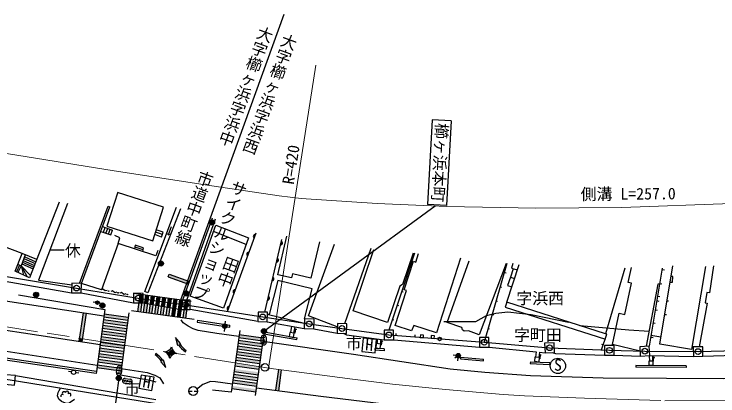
# Model space of a CAD drawing. Units: millimetres at full size, sheet at 1:1000; details may follow other scales. Extents: x 40000 to 193597266, y 20000 to 106988046.
# Drawn here: x 226360 to 337224, y 255186 to 315384 of the extents above; entities that cross this region are included whole.
import ezdxf
from ezdxf.enums import TextEntityAlignment as Align

# ---------------------------------------------------------------- set-up
doc = ezdxf.new("R2010")
doc.units = ezdxf.units.MM
doc.header["$LTSCALE"] = 1000
doc.linetypes.add('CHAIN', pattern=[18.5, 12, -1.5, 3.5, -1.5])
for name, color, linetype, lineweight in [('M-BGD', 7, 'Continuous', 25), ('M-BGD-EXST', 7, 'Continuous', 25), ('M-BMK', 2, 'CHAIN', 13), ('M-BMK-ROW', 30, 'Continuous', 25), ('M-BMK-SRVR', 3, 'Continuous', 25), ('M-STR-HTXT', 7, 'Continuous', 13), ('M-STR-STRC', 7, 'Continuous', 25)]:
    doc.layers.add(name, color=color, linetype=linetype, lineweight=lineweight)
doc.layers.add('M-BMK-HTXT', color=7, linetype='Continuous')
doc.styles.add('@ＭＳ ゴシック', font='')
doc.styles.add('ＭＳ ゴシック', font='')
doc.styles.get('@ＭＳ ゴシック').set_extended_font_data('@MS Gothic')
doc.styles.get('ＭＳ ゴシック').set_extended_font_data('MS Gothic')

msp = doc.modelspace()

# ---------------------------------------------------------------- hatches: boundary and pattern name
at = {"layer": 'M-BGD'}
for points in [[(264189, 280057), (264403, 280645, 0.84072)], [(268439, 279591), (268295, 278982, 0.84072)], [(263170, 277257), (263384, 277845, 0.84072)], [(267801, 276887), (267658, 276278, 0.84072)], [(267100, 273915), (266957, 273306, 0.84072)], [(261019, 271349), (261233, 271937, 0.84072)], [(266389, 270897), (266245, 270288, 0.84072)], [(239206, 269916, 1), (239754, 269868, 1)], [(260060, 268713), (260274, 269301, 0.84072)], [(259895, 266177, 1), (259195, 266177, 1)], [(296674, 261533, 1), (295974, 261533, 1)]]:
    msp.add_hatch(color=256, dxfattribs=at).paths.add_polyline_path(points)
at = {"layer": 'M-STR-STRC'}
for points in [[(257592, 282128, 0.41421), (257941, 282573, 0.41421), (257496, 282922, 1)], [(249536, 275669, 0.41421), (249885, 276114, 0.41421), (249440, 276463, 1)], [(250783, 274362), (250631, 273938), (253550, 272891), (253703, 273314)], [(253986, 273213), (253703, 273314), (253550, 272891), (253834, 272789)], [(253543, 270930, 0.41421), (253892, 271376, 0.41421), (253446, 271725, 1)], [(229876, 270737, 0.41421), (230225, 271182, 0.41421), (229780, 271531, 1)], [(246448, 269860), (246539, 270527), (246371, 270551, -0.30381), (246037, 270178), (245994, 269864)], [(246371, 270551), (246093, 270591), (246037, 270178, 0.30381)], [(246371, 270551, 0.30689), (246150, 271005), (246093, 270591)], [(246371, 270551), (246539, 270527), (246620, 271126), (246175, 271187), (246150, 271005, -0.30689)], [(247430, 270401), (247512, 271004), (247066, 271065), (246984, 270464)], [(248321, 270274), (248404, 270883), (247958, 270944), (247876, 270338)], [(249212, 270148), (249296, 270761), (248850, 270822), (248767, 270211)], [(250103, 270021), (250188, 270640), (249742, 270701), (249658, 270085)], [(250994, 269895), (251079, 270518), (250633, 270579), (250549, 269958)], [(240313, 269048, 0.41421), (240662, 269493, 0.41421), (240217, 269842, 1)], [(245802, 268454), (246248, 268393), (246448, 269860), (245994, 269864)], [(246694, 268333), (247140, 268272), (247340, 269741), (246897, 269818)], [(247340, 269741), (247430, 270401), (246984, 270464), (246897, 269818)], [(247586, 268211), (248032, 268151), (248227, 269585), (247784, 269663)], [(248227, 269585), (248321, 270274), (247876, 270338), (247784, 269663)], [(248924, 268029), (249114, 269429), (248671, 269507), (248478, 268090)], [(249114, 269429), (249212, 270148), (248767, 270211), (248671, 269507)], [(250001, 269273), (250103, 270021), (249658, 270085), (249558, 269351)], [(250888, 269118), (250994, 269895), (250549, 269958), (250445, 269196)], [(251776, 268962), (251885, 269769), (251440, 269832), (251332, 269040)], [(251885, 269769), (251971, 270397), (251525, 270458), (251440, 269832)], [(252604, 268816), (252613, 269665), (252331, 269705), (252219, 268884)], [(252613, 269665), (252619, 270309), (252417, 270336), (252331, 269705)], [(252604, 268816), (252664, 268816), (252777, 269642), (252613, 269665)], [(252777, 269642), (252863, 270276), (252619, 270309), (252613, 269665)], [(253624, 269193), (253667, 269511), (253362, 269559), (253222, 269579), (253164, 269155, 0.2756)], [(253667, 269511), (253712, 269841, 0.11206), (253556, 269965, 0.15864), (253280, 270002), (253222, 269579), (253362, 269559)], [(253712, 269841), (253755, 270154), (253309, 270215), (253280, 270002, -0.15864)], [(237707, 268229), (237262, 268298), (236652, 264275), (237097, 264205)], [(249369, 267968), (249815, 267908), (250001, 269273), (249558, 269351)], [(250707, 267786), (250888, 269118), (250445, 269196), (250261, 267847)], [(251153, 267725), (251599, 267665), (251776, 268962), (251332, 269040)], [(252491, 267543), (252664, 268816), (252604, 268816), (252219, 268884), (252045, 267604)], [(252937, 267483), (253382, 267422), (253571, 268807), (253118, 268811)], [(253571, 268807), (253624, 269193, -0.2756), (253164, 269155), (253118, 268811)], [(244287, 267099), (244348, 267545), (240559, 268063), (240498, 267617)], [(244044, 265316), (244105, 265762), (240316, 266279), (240255, 265833)], [(244165, 266207), (244226, 266653), (240438, 267171), (240377, 266725)], [(243922, 264424), (243983, 264870), (240194, 265387), (240133, 264942)], [(265764, 264993, 0.41421), (266113, 265439, 0.41421), (265668, 265788, 1)], [(237023, 263719), (237097, 264205), (236652, 264275), (236578, 263786)], [(243800, 263532), (243861, 263978), (240072, 264496), (240011, 264050)], [(251804, 264379), (252126, 263197), (252249, 263262, 0.08366), (253342, 262154), (253488, 262356, -0.08183), (252472, 263379), (252595, 263444)], [(265402, 262938), (265463, 263384), (261674, 263902), (261613, 263456)], [(265524, 263830), (265585, 264276), (261796, 264793), (261735, 264347)], [(243678, 262641), (243739, 263086), (239950, 263604), (239889, 263158)], [(265280, 262046), (265341, 262492), (261552, 263010), (261491, 262564)], [(243435, 260857), (243496, 261303), (239707, 261820), (239646, 261375)], [(243556, 261749), (243617, 262195), (239829, 262712), (239768, 262266)], [(250243, 259645), (249921, 260827), (249798, 260763, 0.08366), (248705, 261871), (248559, 261668, -0.08183), (249575, 260645), (249452, 260581)], [(250798, 261480), (251365, 261959), (250777, 262051), (250554, 261863, -0.09591)], [(251365, 261959), (251545, 262111, -0.0953), (251279, 262475), (250777, 262051)], [(265158, 261155), (265219, 261601), (261431, 262118), (261370, 261672)], [(243313, 259965), (243374, 260411), (239585, 260929), (239524, 260483)], [(265037, 260263), (265098, 260709), (261309, 261226), (261248, 260781)], [(243191, 259074), (243252, 259520), (239463, 260037), (239402, 259591)], [(264793, 258480), (264854, 258925), (261065, 259443), (261004, 258997)], [(264915, 259371), (264976, 259817), (261187, 260335), (261126, 259889)], [(242884, 257592, 0.41421), (243233, 258037, 0.41421), (242788, 258386, 1)], [(264671, 257588), (264732, 258034), (260943, 258551), (260882, 258105)], [(267611, 256069), (268057, 256010), (268500, 259306), (268054, 259366)], [(264549, 256696), (264610, 257142), (260822, 257659), (260761, 257214)], [(264428, 255804), (264489, 256250), (260700, 256768), (260639, 256322)]]:
    msp.add_hatch(color=256, dxfattribs=at).paths.add_polyline_path(points)

# ---------------------------------------------------------------- linework, layer by layer
at = {"layer": 'M-BGD'}
for p, q in [((236640, 272930), (241181, 285078)), ((241181, 285078), (241462, 284972)), ((253565, 270307), (258080, 283127)), ((253986, 273213), (257596, 283277)), ((240305, 281877), (241886, 281321)), ((240428, 280976), (240712, 281734)), ((240820, 280838), (241103, 281596)), ((240021, 281119), (241603, 280562)), ((241211, 280700), (241495, 281458)), ((241603, 280562), (241886, 281321)), ((249596, 280239), (248514, 280631)), ((249715, 280617), (248633, 281009)), ((249834, 280996), (248752, 281388)), ((249596, 280239), (249834, 280996)), ((250650, 280559), (250844, 280721)), ((262928, 279051), (257784, 281087)), ((259987, 268512), (264501, 280913)), ((268498, 279841), (265796, 268380)), ((245444, 278962), (245329, 278387)), ((245387, 278675), (246644, 278263)), ((246701, 278551), (245444, 278962)), ((246701, 278551), (246586, 277976)), ((282535, 278442), (278404, 266550)), ((289456, 277707), (285398, 265549)), ((227695, 276278), (229462, 275493)), ((227802, 276559), (229572, 275772)), ((227909, 276840), (229682, 276051)), ((228076, 277094), (229792, 276331)), ((289165, 276099), (288944, 276173)), ((303969, 276066), (300417, 263643)), ((227207, 275820), (226740, 274764)), ((227480, 275710), (226935, 275930)), ((227480, 275710), (226974, 274652)), ((227480, 275710), (228440, 273950)), ((227480, 275710), (227862, 274227)), ((227589, 275997), (229352, 275213)), ((322567, 275340), (319519, 264985)), ((328442, 275341), (326410, 263039)), ((328786, 275004), (328397, 275068)), ((220471, 274085), (235428, 271453)), ((288431, 273868), (288200, 273945)), ((303849, 274524), (303552, 274609)), ((252946, 270313), (253834, 272789)), ((328407, 272782), (328030, 272844)), ((240353, 272019), (240097, 271919)), ((240726, 271731), (240353, 272019)), ((241039, 271798), (240726, 271731)), ((241856, 271741), (241599, 271640)), ((242228, 271452), (241856, 271741)), ((303168, 272292), (302911, 272365)), ((227081, 271110), (240659, 268794)), ((236928, 271424), (245170, 269871)), ((242542, 271520), (242228, 271452)), ((243278, 271477), (243021, 271377)), ((243650, 271188), (243278, 271477)), ((243963, 271256), (243650, 271188)), ((287636, 271536), (287420, 271609)), ((328066, 270797), (327702, 270858)), ((239206, 269916), (238832, 269949)), ((239754, 269868), (240127, 269835)), ((246670, 269858), (252604, 268816)), ((286973, 269395), (286710, 269482)), ((302520, 270059), (302272, 270130)), ((327994, 270090), (327586, 270157)), ((329438, 270107), (329201, 270147)), ((264746, 266912), (254104, 268802)), ((327705, 268678), (327351, 268737)), ((266417, 268044), (272091, 266654)), ((286202, 267125), (285951, 267208)), ((301918, 267942), (301667, 268013)), ((329105, 267947), (328835, 267993)), ((255231, 267111), (255187, 266814)), ((255187, 266814), (260324, 266044)), ((255231, 267111), (260369, 266340)), ((259588, 266525), (259646, 266998)), ((260324, 266044), (260369, 266340)), ((266245, 266866), (272060, 265820)), ((270063, 266179), (269882, 265174)), ((270575, 266087), (270394, 265082)), ((327327, 266597), (327006, 266650)), ((259503, 265830), (259445, 265356)), ((265731, 265273), (265681, 264977)), ((265681, 264977), (270903, 264065)), ((265731, 265273), (270954, 264360)), ((270759, 265749), (270676, 265653)), ((273559, 265765), (277230, 265092)), ((286509, 265046), (286484, 264716)), ((301235, 265735), (301032, 265793)), ((270903, 264065), (270954, 264360)), ((283613, 264185), (283509, 263413)), ((284128, 264116), (284024, 263344)), ((284328, 263884), (284251, 263783)), ((286157, 264054), (299674, 262887)), ((289487, 264801), (289463, 264486)), ((327011, 264349), (326637, 264411)), ((328231, 264432), (326682, 264688)), ((301173, 262899), (308579, 262140)), ((318876, 263323), (319178, 263220)), ((283208, 262682), (283191, 262383)), ((284634, 262298), (283191, 262383)), ((284652, 262598), (283208, 262682)), ((284652, 262598), (284634, 262298)), ((308579, 262140), (308492, 261285)), ((309097, 262087), (309009, 261232)), ((309097, 262087), (309990, 261995)), ((309295, 261707), (309223, 261603)), ((334858, 261441), (345548, 261761)), ((239282, 258733), (224639, 260876)), ((239326, 259030), (224683, 261172)), ((295979, 261574), (295505, 261632)), ((296156, 261425), (295779, 261131)), ((296281, 261186), (296223, 260712)), ((296691, 261320), (296665, 261021)), ((296665, 261021), (300294, 260708)), ((296691, 261320), (300319, 261007)), ((300294, 260708), (300319, 261007)), ((307684, 260576), (307673, 260277)), ((307684, 260576), (310724, 260465)), ((320877, 261624), (325000, 261454)), ((326414, 261528), (326422, 260682)), ((326497, 261541), (333359, 261415)), ((326934, 261533), (326942, 260687)), ((327127, 261324), (327060, 261217)), ((307673, 260277), (310713, 260165)), ((310724, 260465), (310713, 260165)), ((324299, 260004), (324297, 259704)), ((332239, 259650), (324297, 259704)), ((332241, 259950), (324299, 260004)), ((332241, 259950), (332239, 259650)), ((226579, 258383), (248714, 254647)), ((235385, 258959), (234911, 259018)), ((236079, 258874), (236553, 258816)), ((239326, 259030), (239282, 258733)), ((253874, 255959), (254399, 255959)), ((254749, 255959), (255274, 255959)), ((260562, 255761), (257614, 256076))]:
    msp.add_line(p, q, dxfattribs=at)
for points in [[(242680, 287314), (240988, 281926), (248209, 279658), (249876, 284968), (242656, 287235)], [(229941, 276709), (227618, 277623), (221903, 279814), (224698, 287108)], [(233483, 285709), (228789, 273783), (226509, 274875), (227618, 277623)], [(234791, 285506), (230196, 273460), (235453, 272698)], [(248985, 278124), (248709, 277281), (242738, 279235), (240111, 271931), (236957, 272923), (241462, 284972)], [(252591, 284706), (247426, 271444), (246956, 271627), (251970, 284933)], [(251114, 281824), (250650, 280559), (250606, 280808)], [(242738, 279235), (243016, 280085), (242221, 280466)], [(274445, 279469), (273121, 273769), (270192, 274450), (270039, 273792), (267885, 274293), (269302, 280391)], [(277267, 266096), (272753, 267816), (276807, 279136)], [(228130, 277422), (227480, 275710), (228938, 274162)], [(289195, 277691), (287516, 272744), (287107, 272493), (285155, 266741), (279753, 268575), (283037, 278252)], [(296689, 276896), (292913, 265125), (289328, 266275), (288943, 265469), (286389, 266309), (288192, 271790), (287791, 271922), (289267, 276411), (289630, 276292), (290071, 277632)], [(303844, 276070), (299625, 264799), (297933, 265432), (297279, 265401), (296978, 265607), (296886, 265964), (294591, 266787), (298066, 276477)], [(318909, 262429), (319751, 264903), (319515, 264972), (303984, 269947), (305895, 275910)], [(304998, 275243), (304546, 273902), (305182, 273687)], [(304932, 276046), (304696, 275339), (305617, 275044)], [(324953, 262264), (320615, 263302), (321672, 268218), (322567, 268025), (323631, 272973), (323093, 273088), (323601, 275449)], [(335283, 275615), (333060, 262510), (328049, 263360), (330140, 275680)], [(336514, 275696), (335875, 271418), (335455, 271480), (335211, 269845), (335515, 269799), (334255, 262931)], [(219772, 274883), (236193, 272188), (245926, 270614), (253362, 269559), (265519, 267639), (272837, 266542), (278007, 265814), (285403, 264799), (300417, 263643), (310708, 262776), (320131, 262377), (325705, 262246), (334096, 262178), (346297, 262511)], [(304546, 273902), (304098, 272593), (304764, 272380)], [(329705, 273122), (330090, 273143), (330113, 274025), (329860, 274032)], [(272115, 267319), (273305, 272048), (267903, 273408), (266552, 268040), (266282, 268048)], [(328030, 272844), (327783, 272824), (325914, 263010)], [(303984, 269947), (303730, 269154), (319491, 264137)], [(270633, 265087), (270759, 265749), (270800, 265629)], [(278219, 265056), (278746, 264840), (284657, 264044)], [(198756, 261389), (225762, 257706), (249459, 253892), (255808, 253489), (267989, 251745), (274670, 250799), (287200, 249414), (295574, 248601), (310824, 247549), (324749, 247060), (335273, 246852), (345483, 246942), (353649, 247280), (361344, 247886), (372504, 249007), (383721, 250070), (397300, 252144), (406580, 253573), (415615, 255407), (424367, 257150), (434303, 259402), (456839, 264630)], [(284244, 263215), (284328, 263884), (284377, 263767)], [(309238, 261036), (309295, 261707), (309349, 261593)], [(311130, 262043), (311627, 261894), (319377, 261631)], [(327102, 260650), (327127, 261324), (327186, 261212)], [(243114, 258512), (247462, 257718), (248688, 257423)], [(235870, 254641), (235055, 254041), (234642, 254004), (234174, 254134), (233814, 254306), (233402, 254665), (233187, 255183), (233281, 255716), (233456, 256054), (233685, 256431)], [(235232, 255154), (235315, 255242), (235323, 255442), (235253, 255564), (235060, 255578), (234924, 255518), (234942, 255728), (234897, 255889), (234757, 255926), (234571, 255911), (234467, 255822), (234454, 255753), (234380, 255818), (234128, 255850), (233981, 255735), (233932, 255554), (234004, 255459), (234086, 255429), (233887, 255420), (233736, 255257), (233742, 255051)]]:
    msp.add_lwpolyline(points, dxfattribs=at)
for points in [[(263306, 280101), (259321, 269037), (254118, 270911), (258152, 282110)], [(235458, 272953), (235428, 271453), (236928, 271424), (236957, 272923)], [(245182, 271371), (245170, 269871), (246670, 269858), (246682, 271358)], [(252619, 270316), (252604, 268816), (254104, 268802), (254119, 270302)], [(264792, 268412), (264746, 266912), (266245, 266866), (266292, 268365)], [(272115, 267319), (272060, 265820), (273559, 265765), (273614, 267264)], [(277285, 266591), (277230, 265092), (278729, 265038), (278784, 266537)], [(270377, 264420), (270492, 265064), (269784, 265191), (269668, 264548)], [(284648, 265544), (284657, 264044), (286157, 264054), (286148, 265554)], [(290344, 264419), (290842, 264380), (290873, 264779), (290374, 264817)], [(292037, 264288), (292536, 264250), (292566, 264649), (292068, 264687)], [(299661, 264387), (299674, 262887), (301173, 262899), (301161, 264399)], [(284036, 262682), (284123, 263330), (283410, 263426), (283322, 262778)], [(309928, 263494), (309990, 261995), (311489, 262057), (311427, 263556)], [(319384, 263131), (319377, 261631), (320877, 261624), (320884, 263124)], [(324912, 262951), (325000, 261454), (326497, 261541), (326410, 263039)], [(333333, 262915), (333359, 261415), (334858, 261441), (334833, 262941)], [(309042, 260571), (309108, 261221), (308392, 261295), (308325, 260644)], [(327049, 260034), (327042, 260688), (326322, 260681), (326329, 260027)], [(225086, 258523), (224946, 257029), (226439, 256889), (226579, 258383)]]:
    msp.add_lwpolyline(points, close=True, dxfattribs=at)
for centre, radius in [((236193, 272188), 450), ((241259, 271719), 50), ((242762, 271440), 50), ((244184, 271176), 50), ((245926, 270614), 450), ((239480, 269892), 275), ((253362, 269559), 450), ((265519, 267639), 450), ((259545, 266177), 350), ((272837, 266542), 450), ((278007, 265814), 450), ((285403, 264799), 450), ((293389, 264167), 275), ((300417, 263643), 450), ((310708, 262776), 450), ((320131, 262377), 450), ((296324, 261533), 350), ((325705, 262246), 450), ((334096, 262178), 450), ((235732, 258917), 350), ((254574, 255959), 700)]:
    msp.add_circle(centre, radius, dxfattribs=at)
for centre, start, end in [((264347, 280332), 79.88953, 240.10726), ((268314, 279299), 266.62643, 66.84416), ((263328, 277533), 79.88953, 240.10726), ((267676, 276595), 266.62643, 66.84416), ((266976, 273623), 266.62643, 66.84416), ((261177, 271624), 79.88953, 240.10726), ((266264, 270605), 266.62643, 66.84416), ((260218, 268989), 79.88953, 240.10726)]:
    msp.add_arc(centre, 318, start, end, dxfattribs=at)
at = {"layer": 'M-BGD-EXST'}
for p, q in [((281329, 264277), (281146, 262185)), ((283421, 264093), (281329, 264277)), ((283238, 262001), (283421, 264093)), ((281146, 262185), (283238, 262001)), ((246376, 258484), (246012, 256416)), ((248445, 258119), (246376, 258484)), ((248080, 256051), (248445, 258119)), ((246012, 256416), (248080, 256051))]:
    msp.add_line(p, q, dxfattribs=at)
msp.add_circle((312017, 259917), 1200, dxfattribs=at)
at = {"layer": 'M-BMK'}
msp.add_lwpolyline([(199945, 270053), (265868, 259675), (266460, 259580), (273682, 258609), (279649, 257823), (285948, 257018), (293769, 256251), (295540, 256092), (303395, 255408), (306748, 255213), (316215, 254811), (328846, 254422), (339240, 254468)], dxfattribs=at)
at = {"layer": 'M-BMK-ROW'}
msp.add_line((252619, 270316), (268914, 315384), dxfattribs=at)
for points in [[(294067, 266902), (299105, 266926), (300778, 267876), (302238, 268232), (304145, 268451), (307821, 268023), (311620, 267248), (313707, 266833)], [(315480, 266265), (323205, 265602), (326371, 265412)]]:
    msp.add_lwpolyline(points, dxfattribs=at)
at = {"layer": 'M-BMK-SRVR'}
msp.add_circle((265868, 259675), 600, dxfattribs=at)
at = {"layer": 'M-STR-HTXT'}
msp.add_line((273895, 307346), (266460, 259580), dxfattribs=at)
msp.add_lwpolyline([(414052, 294290), (393573, 290957), (379710, 289019), (365021, 287368), (350298, 286077), (339353, 285517), (322092, 284888), (308530, 284788), (294534, 285067), (283537, 285525), (271557, 286290), (268113, 286708), (257523, 288319), (242149, 290659), (222153, 293891), (201008, 297237), (179865, 300655), (169922, 302223)], dxfattribs=at)
at = {"layer": 'M-STR-STRC'}
for p, q in [((292193, 298689), (291496, 285388)), ((295189, 298532), (292193, 298689)), ((295189, 298532), (294492, 285231)), ((265716, 265391), (292703, 285143)), ((294492, 285231), (291496, 285388)), ((250631, 273938), (250783, 274362)), ((250631, 273938), (253834, 272789)), ((250783, 274362), (253986, 273213)), ((253834, 272789), (253986, 273213)), ((254263, 270085), (245182, 271322)), ((246175, 271187), (245802, 268454)), ((246620, 271126), (246248, 268393)), ((247066, 271065), (246694, 268333)), ((247512, 271004), (247140, 268272)), ((247958, 270944), (247586, 268211)), ((248404, 270883), (248032, 268151)), ((248850, 270822), (248478, 268090)), ((249296, 270761), (248924, 268029)), ((249742, 270701), (249369, 267968)), ((250188, 270640), (249815, 267908)), ((250633, 270579), (250261, 267847)), ((251079, 270518), (250707, 267786)), ((251525, 270458), (251153, 267725)), ((251971, 270397), (251599, 267665)), ((252417, 270336), (252045, 267604)), ((252863, 270276), (252491, 267543)), ((253309, 270215), (252937, 267483)), ((253755, 270154), (253382, 267422)), ((237262, 268298), (236578, 263786)), ((240659, 268794), (239326, 259030)), ((254751, 267235), (244858, 268583)), ((237707, 268230), (237023, 263719)), ((244287, 267099), (240498, 267617)), ((244348, 267545), (240559, 268063)), ((244448, 268276), (243114, 258512)), ((244105, 265762), (240316, 266279)), ((244165, 266207), (240377, 266725)), ((244226, 266653), (240438, 267171)), ((243983, 264870), (240194, 265387)), ((244044, 265316), (240255, 265833)), ((261896, 265524), (260562, 255761)), ((265685, 265007), (264351, 255243)), ((243800, 263532), (240011, 264050)), ((243861, 263978), (240072, 264496)), ((243922, 264424), (240133, 264942)), ((265463, 263384), (261674, 263902)), ((265524, 263830), (261735, 264347)), ((265585, 264276), (261796, 264793)), ((265300, 263596), (265286, 264366)), ((266056, 264381), (266070, 263611)), ((218303, 263298), (239463, 260037)), ((243678, 262641), (239889, 263158)), ((243739, 263086), (239950, 263604)), ((265341, 262492), (261552, 263010)), ((265402, 262938), (261613, 263456)), ((243496, 261303), (239707, 261820)), ((243556, 261749), (239768, 262266)), ((243617, 262195), (239829, 262712)), ((248705, 261871), (248559, 261668)), ((251279, 262475), (250554, 261863)), ((251545, 262111), (250798, 261480)), ((253342, 262154), (253488, 262356)), ((265158, 261155), (261370, 261672)), ((265219, 261601), (261431, 262118)), ((265280, 262046), (261491, 262564)), ((243374, 260411), (239585, 260929)), ((243435, 260857), (239646, 261375)), ((265037, 260263), (261248, 260781)), ((265098, 260709), (261309, 261226)), ((243191, 259074), (239402, 259591)), ((243252, 259520), (239463, 260037)), ((243313, 259965), (239524, 260483)), ((242477, 258867), (242597, 259628)), ((243357, 259508), (243238, 258747)), ((264915, 259371), (261126, 259889)), ((264732, 258034), (260943, 258551)), ((264793, 258480), (261004, 258997)), ((267611, 256069), (268054, 259366)), ((268057, 256009), (268500, 259306)), ((242836, 257989), (240224, 237928)), ((243873, 257958), (244634, 257838)), ((264549, 256696), (260761, 257214)), ((264610, 257142), (260822, 257659)), ((264671, 257588), (260882, 258105)), ((244514, 257077), (243753, 257197)), ((264428, 255804), (260639, 256322))]:
    msp.add_line(p, q, dxfattribs=at)
for points in [[(89837, 287945), (102047, 286131), (113756, 284311), (127346, 282111), (130932, 281634), (140081, 280178), (151215, 278438), (165841, 276193), (173303, 274957), (187688, 272713), (201407, 269627), (204864, 268735), (211115, 267641), (227839, 265111), (239906, 263282)], [(135816, 284149), (177109, 277649), (201187, 273885), (224302, 270282), (240523, 267798)], [(264521, 256484), (274661, 255123), (291578, 253122), (300728, 252223), (313519, 251489), (328080, 251192), (343967, 251346), (363244, 252183), (372765, 253006), (383540, 254253), (395072, 255828), (406535, 257771), (420714, 260665), (435687, 264009), (459998, 269465), (479721, 273892), (496132, 277637), (503813, 279361)], [(265524, 263830), (279817, 261753), (295074, 259475), (300532, 258954), (307719, 258431), (319155, 258032), (329118, 257984), (338080, 257922), (350624, 258248), (361825, 258683), (369097, 259274), (376107, 259978), (383020, 260895), (392975, 262295), (400293, 263532), (409755, 265265), (423540, 268218)], [(261760, 264529), (258280, 265020), (255334, 265518), (254577, 265774), (253768, 266161), (253001, 266732), (252689, 267174)], [(252595, 263444), (251804, 264379), (252126, 263197), (252249, 263262)], [(252472, 263379), (252595, 263444), (252595, 263444)], [(249452, 260581), (250243, 259645), (249921, 260827), (249798, 260763)], [(249575, 260645), (249452, 260581), (249452, 260581)], [(243252, 259520), (247333, 258881), (248537, 258463), (249298, 258018), (249883, 257084)], [(260739, 257052), (258086, 257396), (257316, 257442), (256093, 256998), (255073, 256190)]]:
    msp.add_lwpolyline(points, dxfattribs=at)
for centre, radius in [((257544, 282525), 400), ((249488, 276066), 400), ((253495, 271328), 400), ((229828, 271134), 400), ((240265, 269445), 400), ((265716, 265391), 400), ((265666, 264419), 105), ((265674, 263985), 105), ((265682, 263551), 105), ((242980, 259614), 105), ((242836, 257989), 400), ((242845, 258756), 105), ((242913, 259185), 105), ((243762, 257589), 105), ((244191, 257522), 105), ((244620, 257455), 105)]:
    msp.add_circle(centre, radius, dxfattribs=at)
for centre, radius, start, end in [((265671, 264373), 385, 91.06799, 181.06799), ((265671, 264373), 385, 1.06799, 91.06799), ((250051, 263348), 1194, 273.07621, 339.03122), ((252359, 262984), 1194, 183.07621, 249.03123), ((256084, 265952), 4684, 215.04448, 234.17316), ((256084, 265952), 4434, 215.46009, 234.17316), ((265685, 263604), 385, 181.06799, 271.06799), ((265685, 263604), 385, 271.06799, 1.06799), ((245963, 258073), 4434, 35.46009, 54.17316), ((245963, 258073), 4684, 35.04448, 54.17316), ((249688, 261040), 1194, 3.07621, 69.03123), ((251996, 260677), 1194, 93.07621, 159.03122), ((242977, 259568), 385, 81.06799, 171.06799), ((242977, 259568), 385, 351.06799, 81.06799), ((242858, 258807), 385, 171.06799, 261.06799), ((242858, 258807), 385, 261.06799, 351.06799), ((243813, 257577), 385, 171.06799, 261.06799), ((243813, 257577), 385, 81.06799, 171.06799), ((244574, 257458), 385, 261.06799, 351.06799), ((244574, 257458), 385, 351.06799, 81.06799)]:
    msp.add_arc(centre, radius, start, end, dxfattribs=at)

# ---------------------------------------------------------------- texts
at = {"layer": 'M-BGD-EXST', "style": 'ＭＳ ゴシック'}
for s, rotation, p in [('H', 355, (281570, 261838)), ('S', 358.508, (311361, 258624)), ('H', 350, (246404, 256033))]:
    msp.add_text(s, height=1833, rotation=rotation, dxfattribs=at).set_placement(p, align=Align.BOTTOM_LEFT)
at = {"layer": 'M-BMK-HTXT', "style": '@ＭＳ ゴシック'}
for s, p in [('大字櫛ヶ浜字浜中', (264906, 313880)), ('大字櫛ヶ浜字浜西', (268675, 312689)), ('市道中町線', (255481, 291067)), ('サイクルショップ', (260778, 289531)), ('田中', (259533, 277567))]:
    msp.add_text(s, height=1833, rotation=250, dxfattribs=at).set_placement(p, align=Align.BOTTOM_LEFT)
at = {"layer": 'M-BMK-HTXT', "style": 'ＭＳ ゴシック'}
for s, p in [('一休', (231868, 276646)), ('字浜西', (305471, 269115)), ('字町田', (305117, 263328))]:
    msp.add_text(s, height=1833, dxfattribs=at).set_placement(p, align=Align.BOTTOM_LEFT)
at = {"layer": 'M-STR-HTXT', "style": 'ＭＳ ゴシック'}
for s, rotation, p in [('R=420', 81.154, (270937, 288345)), ('側溝 L=257.0', 0.421, (315617, 285526))]:
    msp.add_text(s, height=1833, rotation=rotation, dxfattribs=at).set_placement(p, align=Align.BOTTOM_LEFT)
for p in [(278601, 262016), (243690, 254872)]:
    msp.add_text('市', height=1833, dxfattribs=at).set_placement(p, align=Align.BOTTOM_LEFT)
at = {"layer": 'M-STR-STRC', "style": 'ＭＳ ゴシック'}
msp.add_text('櫛ヶ浜本町', height=1833, rotation=267, dxfattribs=at).set_placement((293426, 291947), align=Align.MIDDLE_CENTER)

doc.saveas('drawing.dxf')
